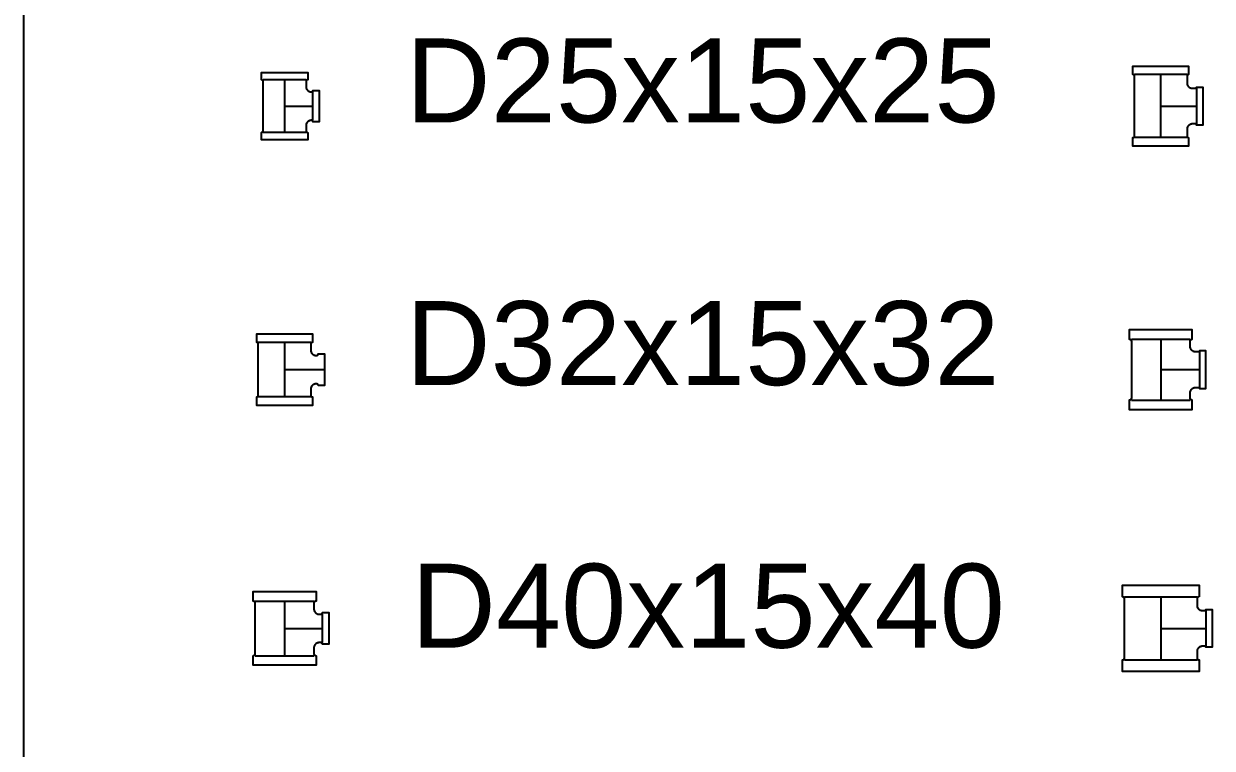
# Model space of a CAD drawing. Header units: millimetres. Extents: x 1218 to 72853, y -34712 to 16286.
# Drawn here: x 38761 to 39893, y 11629 to 12319 of the extents above; entities that cross this region are included whole.
import ezdxf

# ---------------------------------------------------------------- set-up
doc = ezdxf.new("R2010")
doc.units = ezdxf.units.MM
doc.styles.get("Standard").update_dxf_attribs({"font": 'arial.ttf'})

# ---------------------------------------------------------------- blocks, each defined once
blk = doc.blocks.new('TE-DN25x15 PCCC')
for p, q in [((20.5, 25), (-20.5, 25)), ((27, -13.5), (27, 13.5)), ((20.5, -25), (-20.5, -25))]:
    blk.add_line(p, q)
at = {"color": 8}
for p, q in [((0, 25), (0, -25)), ((0, 0), (27, 0))]:
    blk.add_line(p, q, dxfattribs=at)
blk.add_lwpolyline([(22, -25), (22, -32), (-22, -32), (-22, -25), (-21.9, -25), (-21.9, -25), (-21.8, -25), (-21.8, -25), (-21.7, -25), (-21.7, -25), (-21.6, -25), (-21.6, -24.9), (-21.5, -24.9), (-21.5, -24.9), (-21.4, -24.9), (-21.4, -24.9), (-21.4, -24.9), (-21.3, -24.8), (-21.3, -24.8), (-21.2, -24.8), (-21.2, -24.8), (-21.2, -24.7), (-21.1, -24.7), (-21.1, -24.7), (-21, -24.7), (-21, -24.6), (-21, -24.6), (-20.9, -24.6), (-20.9, -24.5), (-20.9, -24.5), (-20.8, -24.5), (-20.8, -24.4), (-20.8, -24.4), (-20.8, -24.3), (-20.7, -24.3), (-20.7, -24.3), (-20.7, -24.2), (-20.7, -24.2), (-20.6, -24.1), (-20.6, -24.1), (-20.6, -24.1), (-20.6, -24), (-20.6, -24), (-20.6, -23.9), (-20.5, -23.9), (-20.5, -23.8), (-20.5, -23.8), (-20.5, -23.7), (-20.5, -23.7), (-20.5, -23.6), (-20.5, -23.6), (-20.5, -23.5), (-20.5, -23.5), (-20.5, 23.5), (-20.5, 23.6), (-20.5, 23.6), (-20.5, 23.7), (-20.5, 23.7), (-20.5, 23.8), (-20.5, 23.8), (-20.5, 23.9), (-20.6, 23.9), (-20.6, 24), (-20.6, 24), (-20.6, 24.1), (-20.6, 24.1), (-20.6, 24.1), (-20.7, 24.2), (-20.7, 24.2), (-20.7, 24.3), (-20.7, 24.3), (-20.8, 24.3), (-20.8, 24.4), (-20.8, 24.4), (-20.8, 24.5), (-20.9, 24.5), (-20.9, 24.5), (-20.9, 24.6), (-21, 24.6), (-21, 24.6), (-21, 24.7), (-21.1, 24.7), (-21.1, 24.7), (-21.2, 24.7), (-21.2, 24.8), (-21.2, 24.8), (-21.3, 24.8), (-21.3, 24.8), (-21.4, 24.9), (-21.4, 24.9), (-21.4, 24.9), (-21.5, 24.9), (-21.5, 24.9), (-21.6, 24.9), (-21.6, 25), (-21.7, 25), (-21.7, 25), (-21.8, 25), (-21.8, 25), (-21.9, 25), (-21.9, 25), (-22, 25), (-22, 25), (-22, 25), (-22, 32), (22, 32), (22, 25), (22, 25), (21.9, 25), (21.9, 25), (21.8, 25), (21.8, 25), (21.7, 25), (21.7, 25), (21.6, 25), (21.6, 24.9), (21.5, 24.9), (21.5, 24.9), (21.4, 24.9), (21.4, 24.9), (21.4, 24.9), (21.3, 24.8), (21.3, 24.8), (21.2, 24.8), (21.2, 24.8), (21.2, 24.7), (21.1, 24.7), (21.1, 24.7), (21, 24.7), (21, 24.6), (21, 24.6), (20.9, 24.6), (20.9, 24.5), (20.9, 24.5), (20.8, 24.5), (20.8, 24.4), (20.8, 24.4), (20.8, 24.3), (20.7, 24.3), (20.7, 24.3), (20.7, 24.2), (20.7, 24.2), (20.6, 24.1), (20.6, 24.1), (20.6, 24.1), (20.6, 24), (20.6, 24), (20.6, 23.9), (20.5, 23.9), (20.5, 23.8), (20.5, 23.8), (20.5, 23.7), (20.5, 23.7), (20.5, 23.6), (20.5, 23.6), (20.5, 23.5), (20.5, 23.5), (20.5, 18.5), (20.5, 18.2), (20.5, 18), (20.5, 17.9), (20.6, 17.7), (20.6, 17.6), (20.6, 17.4), (20.7, 17.3), (20.7, 17.1), (20.7, 17), (20.8, 16.8), (20.9, 16.7), (20.9, 16.5), (21, 16.4), (21, 16.2), (21.1, 16.1), (21.2, 16), (21.3, 15.8), (21.4, 15.7), (21.5, 15.6), (21.5, 15.4), (21.6, 15.3), (21.7, 15.2), (21.9, 15.1), (22, 15), (22.1, 14.9), (22.2, 14.7), (22.3, 14.6), (22.4, 14.5), (22.6, 14.5), (22.7, 14.4), (22.8, 14.3), (23, 14.2), (23.1, 14.1), (23.2, 14), (23.4, 14), (23.5, 13.9), (23.7, 13.9), (23.8, 13.8), (24, 13.7), (24.1, 13.7), (24.3, 13.7), (24.4, 13.6), (24.6, 13.6), (24.7, 13.6), (24.9, 13.5), (25, 13.5), (25.2, 13.5), (25.3, 13.5), (25.5, 13.5), (25.5, 13.5), (25.6, 13.5), (25.6, 13.5), (25.7, 13.5), (25.7, 13.5), (25.8, 13.5), (25.8, 13.5), (25.9, 13.5), (25.9, 13.6), (26, 13.6), (26, 13.6), (26.1, 13.6), (26.1, 13.6), (26.1, 13.6), (26.2, 13.7), (26.2, 13.7), (26.3, 13.7), (26.3, 13.7), (26.3, 13.8), (26.4, 13.8), (26.4, 13.8), (26.5, 13.8), (26.5, 13.9), (26.5, 13.9), (26.6, 13.9), (26.6, 14), (26.6, 14), (26.7, 14), (26.7, 14.1), (26.7, 14.1), (26.7, 14.2), (26.8, 14.2), (26.8, 14.2), (26.8, 14.3), (26.8, 14.3), (26.9, 14.4), (26.9, 14.4), (26.9, 14.4), (26.9, 14.5), (26.9, 14.5), (26.9, 14.6), (27, 14.6), (27, 14.7), (27, 14.7), (27, 14.8), (27, 14.8), (27, 14.9), (27, 14.9), (27, 15), (27, 15), (33, 15), (33, -15), (27, -15), (27, -15), (27, -14.9), (27, -14.9), (27, -14.8), (27, -14.8), (27, -14.7), (27, -14.7), (27, -14.6), (26.9, -14.6), (26.9, -14.5), (26.9, -14.5), (26.9, -14.4), (26.9, -14.4), (26.9, -14.4), (26.8, -14.3), (26.8, -14.3), (26.8, -14.2), (26.8, -14.2), (26.7, -14.2), (26.7, -14.1), (26.7, -14.1), (26.7, -14), (26.6, -14), (26.6, -14), (26.6, -13.9), (26.5, -13.9), (26.5, -13.9), (26.5, -13.8), (26.4, -13.8), (26.4, -13.8), (26.3, -13.8), (26.3, -13.7), (26.3, -13.7), (26.2, -13.7), (26.2, -13.7), (26.1, -13.6), (26.1, -13.6), (26.1, -13.6), (26, -13.6), (26, -13.6), (25.9, -13.6), (25.9, -13.5), (25.8, -13.5), (25.8, -13.5), (25.7, -13.5), (25.7, -13.5), (25.6, -13.5), (25.6, -13.5), (25.5, -13.5), (25.5, -13.5), (25.5, -13.5), (25.2, -13.5), (25, -13.5), (24.9, -13.5), (24.7, -13.6), (24.6, -13.6), (24.4, -13.6), (24.3, -13.7), (24.1, -13.7), (24, -13.7), (23.8, -13.8), (23.7, -13.9), (23.5, -13.9), (23.4, -14), (23.2, -14), (23.1, -14.1), (23, -14.2), (22.8, -14.3), (22.7, -14.4), (22.6, -14.5), (22.4, -14.5), (22.3, -14.6), (22.2, -14.7), (22.1, -14.9), (22, -15), (21.9, -15.1), (21.7, -15.2), (21.6, -15.3), (21.5, -15.4), (21.5, -15.6), (21.4, -15.7), (21.3, -15.8), (21.2, -16), (21.1, -16.1), (21, -16.2), (21, -16.4), (20.9, -16.5), (20.9, -16.7), (20.8, -16.8), (20.7, -17), (20.7, -17.1), (20.7, -17.3), (20.6, -17.4), (20.6, -17.6), (20.6, -17.7), (20.5, -17.9), (20.5, -18), (20.5, -18.2), (20.5, -18.3), (20.5, -18.5), (20.5, -23.5), (20.5, -23.6), (20.5, -23.6), (20.5, -23.7), (20.5, -23.7), (20.5, -23.8), (20.5, -23.8), (20.5, -23.9), (20.6, -23.9), (20.6, -24), (20.6, -24), (20.6, -24.1), (20.6, -24.1), (20.6, -24.1), (20.7, -24.2), (20.7, -24.2), (20.7, -24.3), (20.7, -24.3), (20.8, -24.3), (20.8, -24.4), (20.8, -24.4), (20.8, -24.5), (20.9, -24.5), (20.9, -24.5), (20.9, -24.6), (21, -24.6), (21, -24.6), (21, -24.7), (21.1, -24.7), (21.1, -24.7), (21.2, -24.7), (21.2, -24.8), (21.2, -24.8), (21.3, -24.8), (21.3, -24.8), (21.4, -24.9), (21.4, -24.9), (21.4, -24.9), (21.5, -24.9), (21.5, -24.9), (21.6, -24.9), (21.6, -25), (21.7, -25), (21.7, -25), (21.8, -25), (21.8, -25), (21.9, -25), (21.9, -25), (22, -25)], close=True)
at = {"flags": 1}
for p in [(0, 32), (33, 0), (0, -32)]:
    blk.add_attdef('AMC', p, '', height=0.5, dxfattribs=at)
blk = doc.blocks.new('TE-DN32x15 PCCC')
for p, q in [((25, 26), (-25, 26)), ((25, -26), (-25, -26))]:
    blk.add_line(p, q)
at = {"color": 8}
for p, q in [((0, 26), (0, -26)), ((0, 0), (38, 0))]:
    blk.add_line(p, q, dxfattribs=at)
blk.add_lwpolyline([(32, -15), (32, -14.9), (32, -14.9), (32, -14.8), (32, -14.8), (32, -14.7), (32, -14.7), (32, -14.6), (31.9, -14.6), (31.9, -14.5), (31.9, -14.5), (31.9, -14.4), (31.9, -14.4), (31.9, -14.4), (31.8, -14.3), (31.8, -14.3), (31.8, -14.2), (31.8, -14.2), (31.7, -14.2), (31.7, -14.1), (31.7, -14.1), (31.7, -14), (31.6, -14), (31.6, -14), (31.6, -13.9), (31.5, -13.9), (31.5, -13.9), (31.5, -13.8), (31.4, -13.8), (31.4, -13.8), (31.3, -13.8), (31.3, -13.7), (31.3, -13.7), (31.2, -13.7), (31.2, -13.7), (31.1, -13.6), (31.1, -13.6), (31.1, -13.6), (31, -13.6), (31, -13.6), (30.9, -13.6), (30.9, -13.5), (30.8, -13.5), (30.8, -13.5), (30.7, -13.5), (30.7, -13.5), (30.6, -13.5), (30.6, -13.5), (30.5, -13.5), (30.5, -13.5), (30, -13.5), (29.7, -13.5), (29.5, -13.5), (29.4, -13.5), (29.2, -13.6), (29.1, -13.6), (28.9, -13.6), (28.8, -13.7), (28.6, -13.7), (28.5, -13.7), (28.3, -13.8), (28.2, -13.9), (28, -13.9), (27.9, -14), (27.7, -14), (27.6, -14.1), (27.5, -14.2), (27.3, -14.3), (27.2, -14.4), (27.1, -14.5), (26.9, -14.5), (26.8, -14.6), (26.7, -14.7), (26.6, -14.9), (26.5, -15), (26.4, -15.1), (26.2, -15.2), (26.1, -15.3), (26, -15.4), (26, -15.6), (25.9, -15.7), (25.8, -15.8), (25.7, -16), (25.6, -16.1), (25.5, -16.2), (25.5, -16.4), (25.4, -16.5), (25.4, -16.7), (25.3, -16.8), (25.2, -17), (25.2, -17.1), (25.2, -17.3), (25.1, -17.4), (25.1, -17.6), (25.1, -17.7), (25, -17.9), (25, -18), (25, -18.2), (25, -18.3), (25, -18.5), (25, -24.5), (25, -24.6), (25, -24.6), (25, -24.7), (25, -24.7), (25, -24.8), (25, -24.8), (25, -24.9), (25.1, -24.9), (25.1, -25), (25.1, -25), (25.1, -25.1), (25.1, -25.1), (25.1, -25.1), (25.2, -25.2), (25.2, -25.2), (25.2, -25.3), (25.2, -25.3), (25.3, -25.3), (25.3, -25.4), (25.3, -25.4), (25.3, -25.5), (25.4, -25.5), (25.4, -25.5), (25.4, -25.6), (25.5, -25.6), (25.5, -25.6), (25.5, -25.7), (25.6, -25.7), (25.6, -25.7), (25.7, -25.7), (25.7, -25.8), (25.7, -25.8), (25.8, -25.8), (25.8, -25.8), (25.9, -25.9), (25.9, -25.9), (25.9, -25.9), (26, -25.9), (26, -25.9), (26.1, -25.9), (26.1, -26), (26.2, -26), (26.2, -26), (26.3, -26), (26.3, -26), (26.4, -26), (26.4, -26), (26.5, -26), (26.5, -26), (26.5, -34), (-26.5, -34), (-26.5, -26), (-26.4, -26), (-26.4, -26), (-26.3, -26), (-26.3, -26), (-26.2, -26), (-26.2, -26), (-26.1, -26), (-26.1, -25.9), (-26, -25.9), (-26, -25.9), (-25.9, -25.9), (-25.9, -25.9), (-25.9, -25.9), (-25.8, -25.8), (-25.8, -25.8), (-25.7, -25.8), (-25.7, -25.8), (-25.7, -25.7), (-25.6, -25.7), (-25.6, -25.7), (-25.5, -25.7), (-25.5, -25.6), (-25.5, -25.6), (-25.4, -25.6), (-25.4, -25.5), (-25.4, -25.5), (-25.3, -25.5), (-25.3, -25.4), (-25.3, -25.4), (-25.3, -25.3), (-25.2, -25.3), (-25.2, -25.3), (-25.2, -25.2), (-25.2, -25.2), (-25.1, -25.1), (-25.1, -25.1), (-25.1, -25.1), (-25.1, -25), (-25.1, -25), (-25.1, -24.9), (-25, -24.9), (-25, -24.8), (-25, -24.8), (-25, -24.7), (-25, -24.7), (-25, -24.6), (-25, -24.6), (-25, -24.5), (-25, -24.5), (-25, 24.5), (-25, 24.6), (-25, 24.6), (-25, 24.7), (-25, 24.7), (-25, 24.8), (-25, 24.8), (-25, 24.9), (-25.1, 24.9), (-25.1, 25), (-25.1, 25), (-25.1, 25.1), (-25.1, 25.1), (-25.1, 25.1), (-25.2, 25.2), (-25.2, 25.2), (-25.2, 25.3), (-25.2, 25.3), (-25.3, 25.3), (-25.3, 25.4), (-25.3, 25.4), (-25.3, 25.5), (-25.4, 25.5), (-25.4, 25.5), (-25.4, 25.6), (-25.5, 25.6), (-25.5, 25.6), (-25.5, 25.7), (-25.6, 25.7), (-25.6, 25.7), (-25.7, 25.7), (-25.7, 25.8), (-25.7, 25.8), (-25.8, 25.8), (-25.8, 25.8), (-25.9, 25.9), (-25.9, 25.9), (-25.9, 25.9), (-26, 25.9), (-26, 25.9), (-26.1, 25.9), (-26.1, 26), (-26.2, 26), (-26.2, 26), (-26.3, 26), (-26.3, 26), (-26.4, 26), (-26.4, 26), (-26.5, 26), (-26.5, 26), (-26.5, 26), (-26.5, 34), (26.5, 34), (26.5, 26), (26.5, 26), (26.4, 26), (26.4, 26), (26.3, 26), (26.3, 26), (26.2, 26), (26.2, 26), (26.1, 26), (26.1, 25.9), (26, 25.9), (26, 25.9), (25.9, 25.9), (25.9, 25.9), (25.9, 25.9), (25.8, 25.8), (25.8, 25.8), (25.7, 25.8), (25.7, 25.8), (25.7, 25.7), (25.6, 25.7), (25.6, 25.7), (25.5, 25.7), (25.5, 25.6), (25.5, 25.6), (25.4, 25.6), (25.4, 25.5), (25.4, 25.5), (25.3, 25.5), (25.3, 25.4), (25.3, 25.4), (25.3, 25.3), (25.2, 25.3), (25.2, 25.3), (25.2, 25.2), (25.2, 25.2), (25.1, 25.1), (25.1, 25.1), (25.1, 25.1), (25.1, 25), (25.1, 25), (25.1, 24.9), (25, 24.9), (25, 24.8), (25, 24.8), (25, 24.7), (25, 24.7), (25, 24.6), (25, 24.6), (25, 24.5), (25, 24.5), (25, 18.5), (25, 18.2), (25, 18), (25, 17.9), (25.1, 17.7), (25.1, 17.6), (25.1, 17.4), (25.2, 17.3), (25.2, 17.1), (25.2, 17), (25.3, 16.8), (25.4, 16.7), (25.4, 16.5), (25.5, 16.4), (25.5, 16.2), (25.6, 16.1), (25.7, 16), (25.8, 15.8), (25.9, 15.7), (26, 15.6), (26, 15.4), (26.1, 15.3), (26.2, 15.2), (26.4, 15.1), (26.5, 15), (26.6, 14.9), (26.7, 14.7), (26.8, 14.6), (26.9, 14.5), (27.1, 14.5), (27.2, 14.4), (27.3, 14.3), (27.5, 14.2), (27.6, 14.1), (27.7, 14), (27.9, 14), (28, 13.9), (28.2, 13.9), (28.3, 13.8), (28.5, 13.7), (28.6, 13.7), (28.8, 13.7), (28.9, 13.6), (29.1, 13.6), (29.2, 13.6), (29.4, 13.5), (29.5, 13.5), (29.7, 13.5), (29.8, 13.5), (30, 13.5), (30.5, 13.5), (30.6, 13.5), (30.6, 13.5), (30.7, 13.5), (30.7, 13.5), (30.8, 13.5), (30.8, 13.5), (30.9, 13.5), (30.9, 13.6), (31, 13.6), (31, 13.6), (31.1, 13.6), (31.1, 13.6), (31.1, 13.6), (31.2, 13.7), (31.2, 13.7), (31.3, 13.7), (31.3, 13.7), (31.3, 13.8), (31.4, 13.8), (31.4, 13.8), (31.5, 13.8), (31.5, 13.9), (31.5, 13.9), (31.6, 13.9), (31.6, 14), (31.6, 14), (31.7, 14), (31.7, 14.1), (31.7, 14.1), (31.7, 14.2), (31.8, 14.2), (31.8, 14.2), (31.8, 14.3), (31.8, 14.3), (31.9, 14.4), (31.9, 14.4), (31.9, 14.4), (31.9, 14.5), (31.9, 14.5), (31.9, 14.6), (32, 14.6), (32, 14.7), (32, 14.7), (32, 14.8), (32, 14.8), (32, 14.9), (32, 14.9), (32, 15), (32, 15), (38, 15), (38, -15), (32, -15)], close=True)
at = {"flags": 1}
for p in [(0, 34), (38, 0), (0, -34)]:
    blk.add_attdef('AMC', p, '', height=0.5, dxfattribs=at)
blk = doc.blocks.new('TE-DN40x15 PCCC')
for p, q in [((-28, 26), (28, 26)), ((36, -13.5), (36, 13.5)), ((-28, -26), (28, -26))]:
    blk.add_line(p, q)
at = {"color": 8}
for p, q in [((0, 26), (0, -26)), ((0, 0), (36, 0))]:
    blk.add_line(p, q, dxfattribs=at)
blk.add_lwpolyline([(33, -13.5), (32.7, -13.5), (32.5, -13.5), (32.4, -13.5), (32.2, -13.6), (32.1, -13.6), (31.9, -13.6), (31.8, -13.7), (31.6, -13.7), (31.5, -13.7), (31.3, -13.8), (31.2, -13.9), (31, -13.9), (30.9, -14), (30.7, -14), (30.6, -14.1), (30.5, -14.2), (30.3, -14.3), (30.2, -14.4), (30.1, -14.5), (29.9, -14.5), (29.8, -14.6), (29.7, -14.7), (29.6, -14.9), (29.5, -15), (29.4, -15.1), (29.2, -15.2), (29.1, -15.3), (29, -15.4), (29, -15.6), (28.9, -15.7), (28.8, -15.8), (28.7, -16), (28.6, -16.1), (28.5, -16.2), (28.5, -16.4), (28.4, -16.5), (28.4, -16.7), (28.3, -16.8), (28.2, -17), (28.2, -17.1), (28.2, -17.3), (28.1, -17.4), (28.1, -17.6), (28.1, -17.7), (28, -17.9), (28, -18), (28, -18.2), (28, -18.3), (28, -18.5), (28, -24), (28, -24.1), (28, -24.2), (28, -24.3), (28, -24.3), (28, -24.4), (28, -24.4), (28.1, -24.5), (28.1, -24.6), (28.1, -24.6), (28.1, -24.7), (28.1, -24.7), (28.2, -24.8), (28.2, -24.9), (28.2, -24.9), (28.2, -25), (28.3, -25), (28.3, -25.1), (28.3, -25.1), (28.4, -25.2), (28.4, -25.2), (28.5, -25.3), (28.5, -25.3), (28.5, -25.4), (28.6, -25.4), (28.6, -25.5), (28.7, -25.5), (28.7, -25.5), (28.8, -25.6), (28.8, -25.6), (28.9, -25.7), (28.9, -25.7), (29, -25.7), (29, -25.8), (29.1, -25.8), (29.1, -25.8), (29.2, -25.8), (29.3, -25.9), (29.3, -25.9), (29.4, -25.9), (29.4, -25.9), (29.5, -25.9), (29.6, -26), (29.6, -26), (29.7, -26), (29.7, -26), (29.8, -26), (29.9, -26), (29.9, -26), (30, -26), (30, -26), (30, -35), (-30, -35), (-30, -26), (-29.9, -26), (-29.8, -26), (-29.7, -26), (-29.7, -26), (-29.6, -26), (-29.6, -26), (-29.5, -25.9), (-29.4, -25.9), (-29.4, -25.9), (-29.3, -25.9), (-29.3, -25.9), (-29.2, -25.8), (-29.1, -25.8), (-29.1, -25.8), (-29, -25.8), (-29, -25.7), (-28.9, -25.7), (-28.9, -25.7), (-28.8, -25.6), (-28.8, -25.6), (-28.7, -25.5), (-28.7, -25.5), (-28.6, -25.5), (-28.6, -25.4), (-28.5, -25.4), (-28.5, -25.3), (-28.5, -25.3), (-28.4, -25.2), (-28.4, -25.2), (-28.3, -25.1), (-28.3, -25.1), (-28.3, -25), (-28.2, -25), (-28.2, -24.9), (-28.2, -24.9), (-28.2, -24.8), (-28.1, -24.7), (-28.1, -24.7), (-28.1, -24.6), (-28.1, -24.6), (-28.1, -24.5), (-28, -24.4), (-28, -24.4), (-28, -24.3), (-28, -24.3), (-28, -24.2), (-28, -24.1), (-28, -24.1), (-28, -24), (-28, 24), (-28, 24.1), (-28, 24.2), (-28, 24.3), (-28, 24.3), (-28, 24.4), (-28, 24.4), (-28.1, 24.5), (-28.1, 24.6), (-28.1, 24.6), (-28.1, 24.7), (-28.1, 24.7), (-28.2, 24.8), (-28.2, 24.9), (-28.2, 24.9), (-28.2, 25), (-28.3, 25), (-28.3, 25.1), (-28.3, 25.1), (-28.4, 25.2), (-28.4, 25.2), (-28.5, 25.3), (-28.5, 25.3), (-28.5, 25.4), (-28.6, 25.4), (-28.6, 25.5), (-28.7, 25.5), (-28.7, 25.5), (-28.8, 25.6), (-28.8, 25.6), (-28.9, 25.7), (-28.9, 25.7), (-29, 25.7), (-29, 25.8), (-29.1, 25.8), (-29.1, 25.8), (-29.2, 25.8), (-29.3, 25.9), (-29.3, 25.9), (-29.4, 25.9), (-29.4, 25.9), (-29.5, 25.9), (-29.6, 26), (-29.6, 26), (-29.7, 26), (-29.7, 26), (-29.8, 26), (-29.9, 26), (-29.9, 26), (-30, 26), (-30, 35), (30, 35), (30, 26), (29.9, 26), (29.8, 26), (29.7, 26), (29.7, 26), (29.6, 26), (29.6, 26), (29.5, 25.9), (29.4, 25.9), (29.4, 25.9), (29.3, 25.9), (29.3, 25.9), (29.2, 25.8), (29.1, 25.8), (29.1, 25.8), (29, 25.8), (29, 25.7), (28.9, 25.7), (28.9, 25.7), (28.8, 25.6), (28.8, 25.6), (28.7, 25.5), (28.7, 25.5), (28.6, 25.5), (28.6, 25.4), (28.5, 25.4), (28.5, 25.3), (28.5, 25.3), (28.4, 25.2), (28.4, 25.2), (28.3, 25.1), (28.3, 25.1), (28.3, 25), (28.2, 25), (28.2, 24.9), (28.2, 24.9), (28.2, 24.8), (28.1, 24.7), (28.1, 24.7), (28.1, 24.6), (28.1, 24.6), (28.1, 24.5), (28, 24.4), (28, 24.4), (28, 24.3), (28, 24.3), (28, 24.2), (28, 24.1), (28, 24.1), (28, 24), (28, 18.5), (28, 18.2), (28, 18), (28, 17.9), (28.1, 17.7), (28.1, 17.6), (28.1, 17.4), (28.2, 17.3), (28.2, 17.1), (28.2, 17), (28.3, 16.8), (28.4, 16.7), (28.4, 16.5), (28.5, 16.4), (28.5, 16.2), (28.6, 16.1), (28.7, 16), (28.8, 15.8), (28.9, 15.7), (29, 15.6), (29, 15.4), (29.1, 15.3), (29.2, 15.2), (29.4, 15.1), (29.5, 15), (29.6, 14.9), (29.7, 14.7), (29.8, 14.6), (29.9, 14.5), (30.1, 14.5), (30.2, 14.4), (30.3, 14.3), (30.5, 14.2), (30.6, 14.1), (30.7, 14), (30.9, 14), (31, 13.9), (31.2, 13.9), (31.3, 13.8), (31.5, 13.7), (31.6, 13.7), (31.8, 13.7), (31.9, 13.6), (32.1, 13.6), (32.2, 13.6), (32.4, 13.5), (32.5, 13.5), (32.7, 13.5), (32.8, 13.5), (33, 13.5), (34.5, 13.5), (34.6, 13.5), (34.6, 13.5), (34.7, 13.5), (34.7, 13.5), (34.8, 13.5), (34.8, 13.5), (34.9, 13.5), (34.9, 13.6), (35, 13.6), (35, 13.6), (35.1, 13.6), (35.1, 13.6), (35.1, 13.6), (35.2, 13.7), (35.2, 13.7), (35.3, 13.7), (35.3, 13.7), (35.3, 13.8), (35.4, 13.8), (35.4, 13.8), (35.5, 13.8), (35.5, 13.9), (35.5, 13.9), (35.6, 13.9), (35.6, 14), (35.6, 14), (35.7, 14), (35.7, 14.1), (35.7, 14.1), (35.7, 14.2), (35.8, 14.2), (35.8, 14.2), (35.8, 14.3), (35.8, 14.3), (35.9, 14.4), (35.9, 14.4), (35.9, 14.4), (35.9, 14.5), (35.9, 14.5), (35.9, 14.6), (36, 14.6), (36, 14.7), (36, 14.7), (36, 14.8), (36, 14.8), (36, 14.9), (36, 14.9), (36, 15), (36, 15), (42, 15), (42, -15), (36, -15), (36, -14.9), (36, -14.9), (36, -14.8), (36, -14.8), (36, -14.7), (36, -14.7), (36, -14.6), (35.9, -14.6), (35.9, -14.5), (35.9, -14.5), (35.9, -14.4), (35.9, -14.4), (35.9, -14.4), (35.8, -14.3), (35.8, -14.3), (35.8, -14.2), (35.8, -14.2), (35.7, -14.2), (35.7, -14.1), (35.7, -14.1), (35.7, -14), (35.6, -14), (35.6, -14), (35.6, -13.9), (35.5, -13.9), (35.5, -13.9), (35.5, -13.8), (35.4, -13.8), (35.4, -13.8), (35.3, -13.8), (35.3, -13.7), (35.3, -13.7), (35.2, -13.7), (35.2, -13.7), (35.1, -13.6), (35.1, -13.6), (35.1, -13.6), (35, -13.6), (35, -13.6), (34.9, -13.6), (34.9, -13.5), (34.8, -13.5), (34.8, -13.5), (34.7, -13.5), (34.7, -13.5), (34.6, -13.5), (34.6, -13.5), (34.5, -13.5), (34.5, -13.5)], close=True)
at = {"flags": 1}
for p in [(0, 35), (42, 0), (0, -35)]:
    blk.add_attdef('AMC', p, '', height=0.5, dxfattribs=at)
blk = doc.blocks.new('TE-DN32x20 PCCC')
for p, q in [((25, 30), (-25, 30)), ((34, 17), (34, -17)), ((25, -30), (-25, -30))]:
    blk.add_line(p, q)
at = {"color": 8}
for p, q in [((0, -30), (0, 30)), ((0, 0), (34, 0))]:
    blk.add_line(p, q, dxfattribs=at)
blk.add_lwpolyline([(26.5, -30), (26.5, -38), (-26.5, -38), (-26.5, -30), (-26.4, -30), (-26.4, -30), (-26.3, -30), (-26.3, -30), (-26.2, -30), (-26.2, -30), (-26.1, -30), (-26.1, -29.9), (-26, -29.9), (-26, -29.9), (-25.9, -29.9), (-25.9, -29.9), (-25.9, -29.9), (-25.8, -29.8), (-25.8, -29.8), (-25.7, -29.8), (-25.7, -29.8), (-25.7, -29.7), (-25.6, -29.7), (-25.6, -29.7), (-25.5, -29.7), (-25.5, -29.6), (-25.5, -29.6), (-25.4, -29.6), (-25.4, -29.5), (-25.4, -29.5), (-25.3, -29.5), (-25.3, -29.4), (-25.3, -29.4), (-25.3, -29.3), (-25.2, -29.3), (-25.2, -29.3), (-25.2, -29.2), (-25.2, -29.2), (-25.1, -29.1), (-25.1, -29.1), (-25.1, -29.1), (-25.1, -29), (-25.1, -29), (-25.1, -28.9), (-25, -28.9), (-25, -28.8), (-25, -28.8), (-25, -28.7), (-25, -28.7), (-25, -28.6), (-25, -28.6), (-25, -28.5), (-25, -28.5), (-25, 28.5), (-25, 28.6), (-25, 28.6), (-25, 28.7), (-25, 28.7), (-25, 28.8), (-25, 28.8), (-25, 28.9), (-25.1, 28.9), (-25.1, 29), (-25.1, 29), (-25.1, 29.1), (-25.1, 29.1), (-25.1, 29.1), (-25.2, 29.2), (-25.2, 29.2), (-25.2, 29.3), (-25.2, 29.3), (-25.3, 29.3), (-25.3, 29.4), (-25.3, 29.4), (-25.3, 29.5), (-25.4, 29.5), (-25.4, 29.5), (-25.4, 29.6), (-25.5, 29.6), (-25.5, 29.6), (-25.5, 29.7), (-25.6, 29.7), (-25.6, 29.7), (-25.7, 29.7), (-25.7, 29.8), (-25.7, 29.8), (-25.8, 29.8), (-25.8, 29.8), (-25.9, 29.9), (-25.9, 29.9), (-25.9, 29.9), (-26, 29.9), (-26, 29.9), (-26.1, 29.9), (-26.1, 30), (-26.2, 30), (-26.2, 30), (-26.3, 30), (-26.3, 30), (-26.4, 30), (-26.4, 30), (-26.5, 30), (-26.5, 30), (-26.5, 38), (26.5, 38), (26.5, 30), (26.4, 30), (26.4, 30), (26.3, 30), (26.3, 30), (26.2, 30), (26.2, 30), (26.1, 30), (26.1, 29.9), (26, 29.9), (26, 29.9), (25.9, 29.9), (25.9, 29.9), (25.9, 29.9), (25.8, 29.8), (25.8, 29.8), (25.7, 29.8), (25.7, 29.8), (25.7, 29.7), (25.6, 29.7), (25.6, 29.7), (25.5, 29.7), (25.5, 29.6), (25.5, 29.6), (25.4, 29.6), (25.4, 29.5), (25.4, 29.5), (25.3, 29.5), (25.3, 29.4), (25.3, 29.4), (25.3, 29.3), (25.2, 29.3), (25.2, 29.3), (25.2, 29.2), (25.2, 29.2), (25.1, 29.1), (25.1, 29.1), (25.1, 29.1), (25.1, 29), (25.1, 29), (25.1, 28.9), (25, 28.9), (25, 28.8), (25, 28.8), (25, 28.7), (25, 28.7), (25, 28.6), (25, 28.6), (25, 28.5), (25, 28.5), (25, 22), (25, 21.7), (25, 21.5), (25, 21.4), (25.1, 21.2), (25.1, 21.1), (25.1, 20.9), (25.2, 20.8), (25.2, 20.6), (25.2, 20.5), (25.3, 20.3), (25.4, 20.2), (25.4, 20), (25.5, 19.9), (25.5, 19.7), (25.6, 19.6), (25.7, 19.5), (25.8, 19.3), (25.9, 19.2), (26, 19.1), (26, 18.9), (26.1, 18.8), (26.2, 18.7), (26.4, 18.6), (26.5, 18.5), (26.6, 18.4), (26.7, 18.2), (26.8, 18.1), (26.9, 18), (27.1, 18), (27.2, 17.9), (27.3, 17.8), (27.5, 17.7), (27.6, 17.6), (27.7, 17.5), (27.9, 17.5), (28, 17.4), (28.2, 17.4), (28.3, 17.3), (28.5, 17.2), (28.6, 17.2), (28.8, 17.2), (28.9, 17.1), (29.1, 17.1), (29.2, 17.1), (29.4, 17), (29.5, 17), (29.7, 17), (29.8, 17), (30, 17), (33, 17), (33.1, 17), (33.1, 17), (33.1, 17), (33.2, 17), (33.2, 17), (33.2, 17), (33.2, 17), (33.3, 17), (33.3, 17), (33.3, 17.1), (33.4, 17.1), (33.4, 17.1), (33.4, 17.1), (33.5, 17.1), (33.5, 17.1), (33.5, 17.1), (33.5, 17.2), (33.6, 17.2), (33.6, 17.2), (33.6, 17.2), (33.6, 17.2), (33.7, 17.2), (33.7, 17.3), (33.7, 17.3), (33.7, 17.3), (33.8, 17.3), (33.8, 17.4), (33.8, 17.4), (33.8, 17.4), (33.8, 17.4), (33.8, 17.5), (33.9, 17.5), (33.9, 17.5), (33.9, 17.5), (33.9, 17.6), (33.9, 17.6), (33.9, 17.6), (33.9, 17.7), (34, 17.7), (34, 17.7), (34, 17.8), (34, 17.8), (34, 17.8), (34, 17.8), (34, 17.9), (34, 17.9), (34, 17.9), (34, 18), (34, 18), (40, 18), (40, -18), (34, -18), (34, -17.9), (34, -17.9), (34, -17.9), (34, -17.8), (34, -17.8), (34, -17.8), (34, -17.8), (34, -17.7), (34, -17.7), (33.9, -17.7), (33.9, -17.6), (33.9, -17.6), (33.9, -17.6), (33.9, -17.5), (33.9, -17.5), (33.9, -17.5), (33.8, -17.5), (33.8, -17.4), (33.8, -17.4), (33.8, -17.4), (33.8, -17.4), (33.8, -17.3), (33.7, -17.3), (33.7, -17.3), (33.7, -17.3), (33.7, -17.2), (33.6, -17.2), (33.6, -17.2), (33.6, -17.2), (33.6, -17.2), (33.5, -17.2), (33.5, -17.1), (33.5, -17.1), (33.5, -17.1), (33.4, -17.1), (33.4, -17.1), (33.4, -17.1), (33.3, -17.1), (33.3, -17), (33.3, -17), (33.2, -17), (33.2, -17), (33.2, -17), (33.2, -17), (33.1, -17), (33.1, -17), (33.1, -17), (33, -17), (33, -17), (30, -17), (29.7, -17), (29.5, -17), (29.4, -17), (29.2, -17.1), (29.1, -17.1), (28.9, -17.1), (28.8, -17.2), (28.6, -17.2), (28.5, -17.2), (28.3, -17.3), (28.2, -17.4), (28, -17.4), (27.9, -17.5), (27.7, -17.5), (27.6, -17.6), (27.5, -17.7), (27.3, -17.8), (27.2, -17.9), (27.1, -18), (26.9, -18), (26.8, -18.1), (26.7, -18.2), (26.6, -18.4), (26.5, -18.5), (26.4, -18.6), (26.2, -18.7), (26.1, -18.8), (26, -18.9), (26, -19.1), (25.9, -19.2), (25.8, -19.3), (25.7, -19.5), (25.6, -19.6), (25.5, -19.7), (25.5, -19.9), (25.4, -20), (25.4, -20.2), (25.3, -20.3), (25.2, -20.5), (25.2, -20.6), (25.2, -20.8), (25.1, -20.9), (25.1, -21.1), (25.1, -21.2), (25, -21.4), (25, -21.5), (25, -21.7), (25, -21.8), (25, -22), (25, -28.5), (25, -28.6), (25, -28.6), (25, -28.7), (25, -28.7), (25, -28.8), (25, -28.8), (25, -28.9), (25.1, -28.9), (25.1, -29), (25.1, -29), (25.1, -29.1), (25.1, -29.1), (25.1, -29.1), (25.2, -29.2), (25.2, -29.2), (25.2, -29.3), (25.2, -29.3), (25.3, -29.3), (25.3, -29.4), (25.3, -29.4), (25.3, -29.5), (25.4, -29.5), (25.4, -29.5), (25.4, -29.6), (25.5, -29.6), (25.5, -29.6), (25.5, -29.7), (25.6, -29.7), (25.6, -29.7), (25.7, -29.7), (25.7, -29.8), (25.7, -29.8), (25.8, -29.8), (25.8, -29.8), (25.9, -29.9), (25.9, -29.9), (25.9, -29.9), (26, -29.9), (26, -29.9), (26.1, -29.9), (26.1, -30), (26.2, -30), (26.2, -30), (26.3, -30), (26.3, -30), (26.4, -30), (26.4, -30), (26.5, -30)], close=True)
at = {"flags": 1}
for p in [(0, 38), (40, 0), (0, -38)]:
    blk.add_attdef('AMC', p, '', height=0.5, dxfattribs=at)
blk = doc.blocks.new('TE-DN40x20 PCCC')
for p, q in [((-28, 29), (28, 29)), ((37, 17), (37, -17)), ((-28, -29), (28, -29))]:
    blk.add_line(p, q)
at = {"color": 8}
for p, q in [((0, 29), (0, -29)), ((0, 0), (37, 0))]:
    blk.add_line(p, q, dxfattribs=at)
blk.add_lwpolyline([(30, -29), (29.9, -29), (29.9, -29), (29.8, -29), (29.7, -29), (29.7, -29), (29.6, -29), (29.6, -29), (29.5, -28.9), (29.4, -28.9), (29.4, -28.9), (29.3, -28.9), (29.3, -28.9), (29.2, -28.8), (29.1, -28.8), (29.1, -28.8), (29, -28.8), (29, -28.7), (28.9, -28.7), (28.9, -28.7), (28.8, -28.6), (28.8, -28.6), (28.7, -28.5), (28.7, -28.5), (28.6, -28.5), (28.6, -28.4), (28.5, -28.4), (28.5, -28.3), (28.5, -28.3), (28.4, -28.2), (28.4, -28.2), (28.3, -28.1), (28.3, -28.1), (28.3, -28), (28.2, -28), (28.2, -27.9), (28.2, -27.9), (28.2, -27.8), (28.1, -27.7), (28.1, -27.7), (28.1, -27.6), (28.1, -27.6), (28.1, -27.5), (28, -27.4), (28, -27.4), (28, -27.3), (28, -27.3), (28, -27.2), (28, -27.1), (28, -27), (28, -22), (28, -21.8), (28, -21.7), (28, -21.5), (28, -21.4), (28.1, -21.2), (28.1, -21.1), (28.1, -20.9), (28.2, -20.8), (28.2, -20.6), (28.2, -20.5), (28.3, -20.3), (28.4, -20.2), (28.4, -20), (28.5, -19.9), (28.5, -19.7), (28.6, -19.6), (28.7, -19.5), (28.8, -19.3), (28.9, -19.2), (29, -19.1), (29, -18.9), (29.1, -18.8), (29.2, -18.7), (29.4, -18.6), (29.5, -18.5), (29.6, -18.4), (29.7, -18.2), (29.8, -18.1), (29.9, -18), (30.1, -18), (30.2, -17.9), (30.3, -17.8), (30.5, -17.7), (30.6, -17.6), (30.7, -17.5), (30.9, -17.5), (31, -17.4), (31.2, -17.4), (31.3, -17.3), (31.5, -17.2), (31.6, -17.2), (31.8, -17.2), (31.9, -17.1), (32.1, -17.1), (32.2, -17.1), (32.4, -17), (32.5, -17), (32.7, -17), (33, -17), (36, -17), (36, -17), (36.1, -17), (36.1, -17), (36.1, -17), (36.2, -17), (36.2, -17), (36.2, -17), (36.2, -17), (36.3, -17), (36.3, -17), (36.3, -17.1), (36.4, -17.1), (36.4, -17.1), (36.4, -17.1), (36.5, -17.1), (36.5, -17.1), (36.5, -17.1), (36.5, -17.2), (36.6, -17.2), (36.6, -17.2), (36.6, -17.2), (36.6, -17.2), (36.7, -17.2), (36.7, -17.3), (36.7, -17.3), (36.7, -17.3), (36.8, -17.3), (36.8, -17.4), (36.8, -17.4), (36.8, -17.4), (36.8, -17.4), (36.8, -17.5), (36.9, -17.5), (36.9, -17.5), (36.9, -17.5), (36.9, -17.6), (36.9, -17.6), (36.9, -17.6), (36.9, -17.7), (37, -17.7), (37, -17.7), (37, -17.8), (37, -17.8), (37, -17.8), (37, -17.8), (37, -17.9), (37, -17.9), (37, -17.9), (37, -18), (43, -18), (43, 18), (37, 18), (37, 18), (37, 17.9), (37, 17.9), (37, 17.9), (37, 17.8), (37, 17.8), (37, 17.8), (37, 17.8), (37, 17.7), (37, 17.7), (36.9, 17.7), (36.9, 17.6), (36.9, 17.6), (36.9, 17.6), (36.9, 17.5), (36.9, 17.5), (36.9, 17.5), (36.8, 17.5), (36.8, 17.4), (36.8, 17.4), (36.8, 17.4), (36.8, 17.4), (36.8, 17.3), (36.7, 17.3), (36.7, 17.3), (36.7, 17.3), (36.7, 17.2), (36.6, 17.2), (36.6, 17.2), (36.6, 17.2), (36.6, 17.2), (36.5, 17.2), (36.5, 17.1), (36.5, 17.1), (36.5, 17.1), (36.4, 17.1), (36.4, 17.1), (36.4, 17.1), (36.3, 17.1), (36.3, 17), (36.3, 17), (36.2, 17), (36.2, 17), (36.2, 17), (36.2, 17), (36.1, 17), (36.1, 17), (36.1, 17), (36, 17), (33, 17), (32.8, 17), (32.7, 17), (32.5, 17), (32.4, 17), (32.2, 17.1), (32.1, 17.1), (31.9, 17.1), (31.8, 17.2), (31.6, 17.2), (31.5, 17.2), (31.3, 17.3), (31.2, 17.4), (31, 17.4), (30.9, 17.5), (30.7, 17.5), (30.6, 17.6), (30.5, 17.7), (30.3, 17.8), (30.2, 17.9), (30.1, 18), (29.9, 18), (29.8, 18.1), (29.7, 18.2), (29.6, 18.4), (29.5, 18.5), (29.4, 18.6), (29.2, 18.7), (29.1, 18.8), (29, 18.9), (29, 19.1), (28.9, 19.2), (28.8, 19.3), (28.7, 19.5), (28.6, 19.6), (28.5, 19.7), (28.5, 19.9), (28.4, 20), (28.4, 20.2), (28.3, 20.3), (28.2, 20.5), (28.2, 20.6), (28.2, 20.8), (28.1, 20.9), (28.1, 21.1), (28.1, 21.2), (28, 21.4), (28, 21.5), (28, 21.7), (28, 22), (28, 27), (28, 27.1), (28, 27.1), (28, 27.2), (28, 27.3), (28, 27.3), (28, 27.4), (28, 27.4), (28.1, 27.5), (28.1, 27.6), (28.1, 27.6), (28.1, 27.7), (28.1, 27.7), (28.2, 27.8), (28.2, 27.9), (28.2, 27.9), (28.2, 28), (28.3, 28), (28.3, 28.1), (28.3, 28.1), (28.4, 28.2), (28.4, 28.2), (28.5, 28.3), (28.5, 28.3), (28.5, 28.4), (28.6, 28.4), (28.6, 28.5), (28.7, 28.5), (28.7, 28.5), (28.8, 28.6), (28.8, 28.6), (28.9, 28.7), (28.9, 28.7), (29, 28.7), (29, 28.8), (29.1, 28.8), (29.1, 28.8), (29.2, 28.8), (29.3, 28.9), (29.3, 28.9), (29.4, 28.9), (29.4, 28.9), (29.5, 28.9), (29.6, 29), (29.6, 29), (29.7, 29), (29.7, 29), (29.8, 29), (29.9, 29), (30, 29), (30, 38), (-30, 38), (-30, 29), (-30, 29), (-29.9, 29), (-29.9, 29), (-29.8, 29), (-29.7, 29), (-29.7, 29), (-29.6, 29), (-29.6, 29), (-29.5, 28.9), (-29.4, 28.9), (-29.4, 28.9), (-29.3, 28.9), (-29.3, 28.9), (-29.2, 28.8), (-29.1, 28.8), (-29.1, 28.8), (-29, 28.8), (-29, 28.7), (-28.9, 28.7), (-28.9, 28.7), (-28.8, 28.6), (-28.8, 28.6), (-28.7, 28.5), (-28.7, 28.5), (-28.6, 28.5), (-28.6, 28.4), (-28.5, 28.4), (-28.5, 28.3), (-28.5, 28.3), (-28.4, 28.2), (-28.4, 28.2), (-28.3, 28.1), (-28.3, 28.1), (-28.3, 28), (-28.2, 28), (-28.2, 27.9), (-28.2, 27.9), (-28.2, 27.8), (-28.1, 27.7), (-28.1, 27.7), (-28.1, 27.6), (-28.1, 27.6), (-28.1, 27.5), (-28, 27.4), (-28, 27.4), (-28, 27.3), (-28, 27.3), (-28, 27.2), (-28, 27.1), (-28, 27), (-28, -27), (-28, -27.1), (-28, -27.1), (-28, -27.2), (-28, -27.3), (-28, -27.3), (-28, -27.4), (-28, -27.4), (-28.1, -27.5), (-28.1, -27.6), (-28.1, -27.6), (-28.1, -27.7), (-28.1, -27.7), (-28.2, -27.8), (-28.2, -27.9), (-28.2, -27.9), (-28.2, -28), (-28.3, -28), (-28.3, -28.1), (-28.3, -28.1), (-28.4, -28.2), (-28.4, -28.2), (-28.5, -28.3), (-28.5, -28.3), (-28.5, -28.4), (-28.6, -28.4), (-28.6, -28.5), (-28.7, -28.5), (-28.7, -28.5), (-28.8, -28.6), (-28.8, -28.6), (-28.9, -28.7), (-28.9, -28.7), (-29, -28.7), (-29, -28.8), (-29.1, -28.8), (-29.1, -28.8), (-29.2, -28.8), (-29.3, -28.9), (-29.3, -28.9), (-29.4, -28.9), (-29.4, -28.9), (-29.5, -28.9), (-29.6, -29), (-29.6, -29), (-29.7, -29), (-29.7, -29), (-29.8, -29), (-29.9, -29), (-30, -29), (-30, -29), (-30, -38), (30, -38)], close=True)
at = {"flags": 1}
for p in [(0, 38), (43, 0), (0, -38)]:
    blk.add_attdef('AMC', p, '', height=0.5, dxfattribs=at)
blk = doc.blocks.new('TE-DN50x20 PCCC')
for p, q in [((-34.5, 30), (34.5, 30)), ((43, 17), (43, -17)), ((-34.5, -30), (34.5, -30))]:
    blk.add_line(p, q)
at = {"color": 8}
for p, q in [((0, 30), (0, -30)), ((0, 0), (43, 0))]:
    blk.add_line(p, q, dxfattribs=at)
blk.add_lwpolyline([(36.5, 30), (36.4, 30), (36.3, 30), (36.2, 30), (36.2, 30), (36.1, 30), (36.1, 30), (36, 29.9), (35.9, 29.9), (35.9, 29.9), (35.8, 29.9), (35.8, 29.9), (35.7, 29.8), (35.6, 29.8), (35.6, 29.8), (35.5, 29.8), (35.5, 29.7), (35.4, 29.7), (35.4, 29.7), (35.3, 29.6), (35.3, 29.6), (35.2, 29.5), (35.2, 29.5), (35.1, 29.5), (35.1, 29.4), (35, 29.4), (35, 29.3), (35, 29.3), (34.9, 29.2), (34.9, 29.2), (34.8, 29.1), (34.8, 29.1), (34.8, 29), (34.7, 29), (34.7, 28.9), (34.7, 28.9), (34.7, 28.8), (34.6, 28.7), (34.6, 28.7), (34.6, 28.6), (34.6, 28.6), (34.6, 28.5), (34.5, 28.4), (34.5, 28.4), (34.5, 28.3), (34.5, 28.3), (34.5, 28.2), (34.5, 28.1), (34.5, 28.1), (34.5, 28), (34.5, 22), (34.5, 21.7), (34.5, 21.5), (34.5, 21.4), (34.6, 21.2), (34.6, 21.1), (34.6, 20.9), (34.7, 20.8), (34.7, 20.6), (34.7, 20.5), (34.8, 20.3), (34.9, 20.2), (34.9, 20), (35, 19.9), (35, 19.7), (35.1, 19.6), (35.2, 19.5), (35.3, 19.3), (35.4, 19.2), (35.5, 19.1), (35.5, 18.9), (35.6, 18.8), (35.7, 18.7), (35.9, 18.6), (36, 18.5), (36.1, 18.4), (36.2, 18.2), (36.3, 18.1), (36.4, 18), (36.6, 18), (36.7, 17.9), (36.8, 17.8), (37, 17.7), (37.1, 17.6), (37.2, 17.5), (37.4, 17.5), (37.5, 17.4), (37.7, 17.4), (37.8, 17.3), (38, 17.2), (38.1, 17.2), (38.3, 17.2), (38.4, 17.1), (38.6, 17.1), (38.7, 17.1), (38.9, 17), (39, 17), (39.2, 17), (39.3, 17), (39.5, 17), (42, 17), (42.1, 17), (42.1, 17), (42.1, 17), (42.2, 17), (42.2, 17), (42.2, 17), (42.2, 17), (42.3, 17), (42.3, 17), (42.3, 17.1), (42.4, 17.1), (42.4, 17.1), (42.4, 17.1), (42.5, 17.1), (42.5, 17.1), (42.5, 17.1), (42.5, 17.2), (42.6, 17.2), (42.6, 17.2), (42.6, 17.2), (42.6, 17.2), (42.7, 17.2), (42.7, 17.3), (42.7, 17.3), (42.7, 17.3), (42.8, 17.3), (42.8, 17.4), (42.8, 17.4), (42.8, 17.4), (42.8, 17.4), (42.8, 17.5), (42.9, 17.5), (42.9, 17.5), (42.9, 17.5), (42.9, 17.6), (42.9, 17.6), (42.9, 17.6), (42.9, 17.7), (43, 17.7), (43, 17.7), (43, 17.8), (43, 17.8), (43, 17.8), (43, 17.8), (43, 17.9), (43, 17.9), (43, 17.9), (43, 18), (43, 18), (49, 18), (49, -18), (43, -18), (43, -17.9), (43, -17.9), (43, -17.9), (43, -17.8), (43, -17.8), (43, -17.8), (43, -17.8), (43, -17.7), (43, -17.7), (42.9, -17.7), (42.9, -17.6), (42.9, -17.6), (42.9, -17.6), (42.9, -17.5), (42.9, -17.5), (42.9, -17.5), (42.8, -17.5), (42.8, -17.4), (42.8, -17.4), (42.8, -17.4), (42.8, -17.4), (42.8, -17.3), (42.7, -17.3), (42.7, -17.3), (42.7, -17.3), (42.7, -17.2), (42.6, -17.2), (42.6, -17.2), (42.6, -17.2), (42.6, -17.2), (42.5, -17.2), (42.5, -17.1), (42.5, -17.1), (42.5, -17.1), (42.4, -17.1), (42.4, -17.1), (42.4, -17.1), (42.3, -17.1), (42.3, -17), (42.3, -17), (42.2, -17), (42.2, -17), (42.2, -17), (42.2, -17), (42.1, -17), (42.1, -17), (42.1, -17), (42, -17), (42, -17), (39.5, -17), (39.2, -17), (39, -17), (38.9, -17), (38.7, -17.1), (38.6, -17.1), (38.4, -17.1), (38.3, -17.2), (38.1, -17.2), (38, -17.2), (37.8, -17.3), (37.7, -17.4), (37.5, -17.4), (37.4, -17.5), (37.2, -17.5), (37.1, -17.6), (37, -17.7), (36.8, -17.8), (36.7, -17.9), (36.6, -18), (36.4, -18), (36.3, -18.1), (36.2, -18.2), (36.1, -18.4), (36, -18.5), (35.9, -18.6), (35.7, -18.7), (35.6, -18.8), (35.5, -18.9), (35.5, -19.1), (35.4, -19.2), (35.3, -19.3), (35.2, -19.5), (35.1, -19.6), (35, -19.7), (35, -19.9), (34.9, -20), (34.9, -20.2), (34.8, -20.3), (34.7, -20.5), (34.7, -20.6), (34.7, -20.8), (34.6, -20.9), (34.6, -21.1), (34.6, -21.2), (34.5, -21.4), (34.5, -21.5), (34.5, -21.7), (34.5, -21.8), (34.5, -22), (34.5, -28), (34.5, -28.1), (34.5, -28.2), (34.5, -28.3), (34.5, -28.3), (34.5, -28.4), (34.5, -28.4), (34.6, -28.5), (34.6, -28.6), (34.6, -28.6), (34.6, -28.7), (34.6, -28.7), (34.7, -28.8), (34.7, -28.9), (34.7, -28.9), (34.7, -29), (34.8, -29), (34.8, -29.1), (34.8, -29.1), (34.9, -29.2), (34.9, -29.2), (35, -29.3), (35, -29.3), (35, -29.4), (35.1, -29.4), (35.1, -29.5), (35.2, -29.5), (35.2, -29.5), (35.3, -29.6), (35.3, -29.6), (35.4, -29.7), (35.4, -29.7), (35.5, -29.7), (35.5, -29.8), (35.6, -29.8), (35.6, -29.8), (35.7, -29.8), (35.8, -29.9), (35.8, -29.9), (35.9, -29.9), (35.9, -29.9), (36, -29.9), (36.1, -30), (36.1, -30), (36.2, -30), (36.2, -30), (36.3, -30), (36.4, -30), (36.4, -30), (36.5, -30), (36.5, -30), (36.5, -41), (-36.5, -41), (-36.5, -30), (-36.4, -30), (-36.3, -30), (-36.2, -30), (-36.2, -30), (-36.1, -30), (-36.1, -30), (-36, -29.9), (-35.9, -29.9), (-35.9, -29.9), (-35.8, -29.9), (-35.8, -29.9), (-35.7, -29.8), (-35.6, -29.8), (-35.6, -29.8), (-35.5, -29.8), (-35.5, -29.7), (-35.4, -29.7), (-35.4, -29.7), (-35.3, -29.6), (-35.3, -29.6), (-35.2, -29.5), (-35.2, -29.5), (-35.1, -29.5), (-35.1, -29.4), (-35, -29.4), (-35, -29.3), (-35, -29.3), (-34.9, -29.2), (-34.9, -29.2), (-34.8, -29.1), (-34.8, -29.1), (-34.8, -29), (-34.7, -29), (-34.7, -28.9), (-34.7, -28.9), (-34.7, -28.8), (-34.6, -28.7), (-34.6, -28.7), (-34.6, -28.6), (-34.6, -28.6), (-34.6, -28.5), (-34.5, -28.4), (-34.5, -28.4), (-34.5, -28.3), (-34.5, -28.3), (-34.5, -28.2), (-34.5, -28.1), (-34.5, -28.1), (-34.5, -28), (-34.5, 28), (-34.5, 28.1), (-34.5, 28.2), (-34.5, 28.3), (-34.5, 28.3), (-34.5, 28.4), (-34.5, 28.4), (-34.6, 28.5), (-34.6, 28.6), (-34.6, 28.6), (-34.6, 28.7), (-34.6, 28.7), (-34.7, 28.8), (-34.7, 28.9), (-34.7, 28.9), (-34.7, 29), (-34.8, 29), (-34.8, 29.1), (-34.8, 29.1), (-34.9, 29.2), (-34.9, 29.2), (-35, 29.3), (-35, 29.3), (-35, 29.4), (-35.1, 29.4), (-35.1, 29.5), (-35.2, 29.5), (-35.2, 29.5), (-35.3, 29.6), (-35.3, 29.6), (-35.4, 29.7), (-35.4, 29.7), (-35.5, 29.7), (-35.5, 29.8), (-35.6, 29.8), (-35.6, 29.8), (-35.7, 29.8), (-35.8, 29.9), (-35.8, 29.9), (-35.9, 29.9), (-35.9, 29.9), (-36, 29.9), (-36.1, 30), (-36.1, 30), (-36.2, 30), (-36.2, 30), (-36.3, 30), (-36.4, 30), (-36.4, 30), (-36.5, 30), (-36.5, 30), (-36.5, 41), (36.5, 41), (36.5, 30)], close=True)
at = {"flags": 1}
for p in [(0, 41), (49, 0), (0, -41)]:
    blk.add_attdef('AMC', p, '', height=0.5, dxfattribs=at)

msp = doc.modelspace()

# ---------------------------------------------------------------- linework, layer by layer
msp.add_line((38761.2, 9231.3), (38761.2, 14914.2))

# ---------------------------------------------------------------- block references
for name, p in [('TE-DN32x20 PCCC', (39843.8, 12240.2)), ('TE-DN25x15 PCCC', (39009.5, 12240.2)), ('TE-DN32x15 PCCC', (39009.5, 11989.3)), ('TE-DN40x20 PCCC', (39843.8, 11989.3)), ('TE-DN50x20 PCCC', (39843.8, 11743)), ('TE-DN40x15 PCCC', (39009.5, 11743))]:
    msp.add_blockref(name, p)

# ---------------------------------------------------------------- texts
at = {"color": 2, "ltscale": 500}
for s, p in [('D25x15x25', (39125, 12224.6)), ('D32x15x32', (39125, 11974.6)), ('D40x15x40', (39130, 11724.6))]:
    msp.add_text(s, height=80, rotation=360, dxfattribs=at).set_placement(p)

doc.saveas('drawing.dxf')
